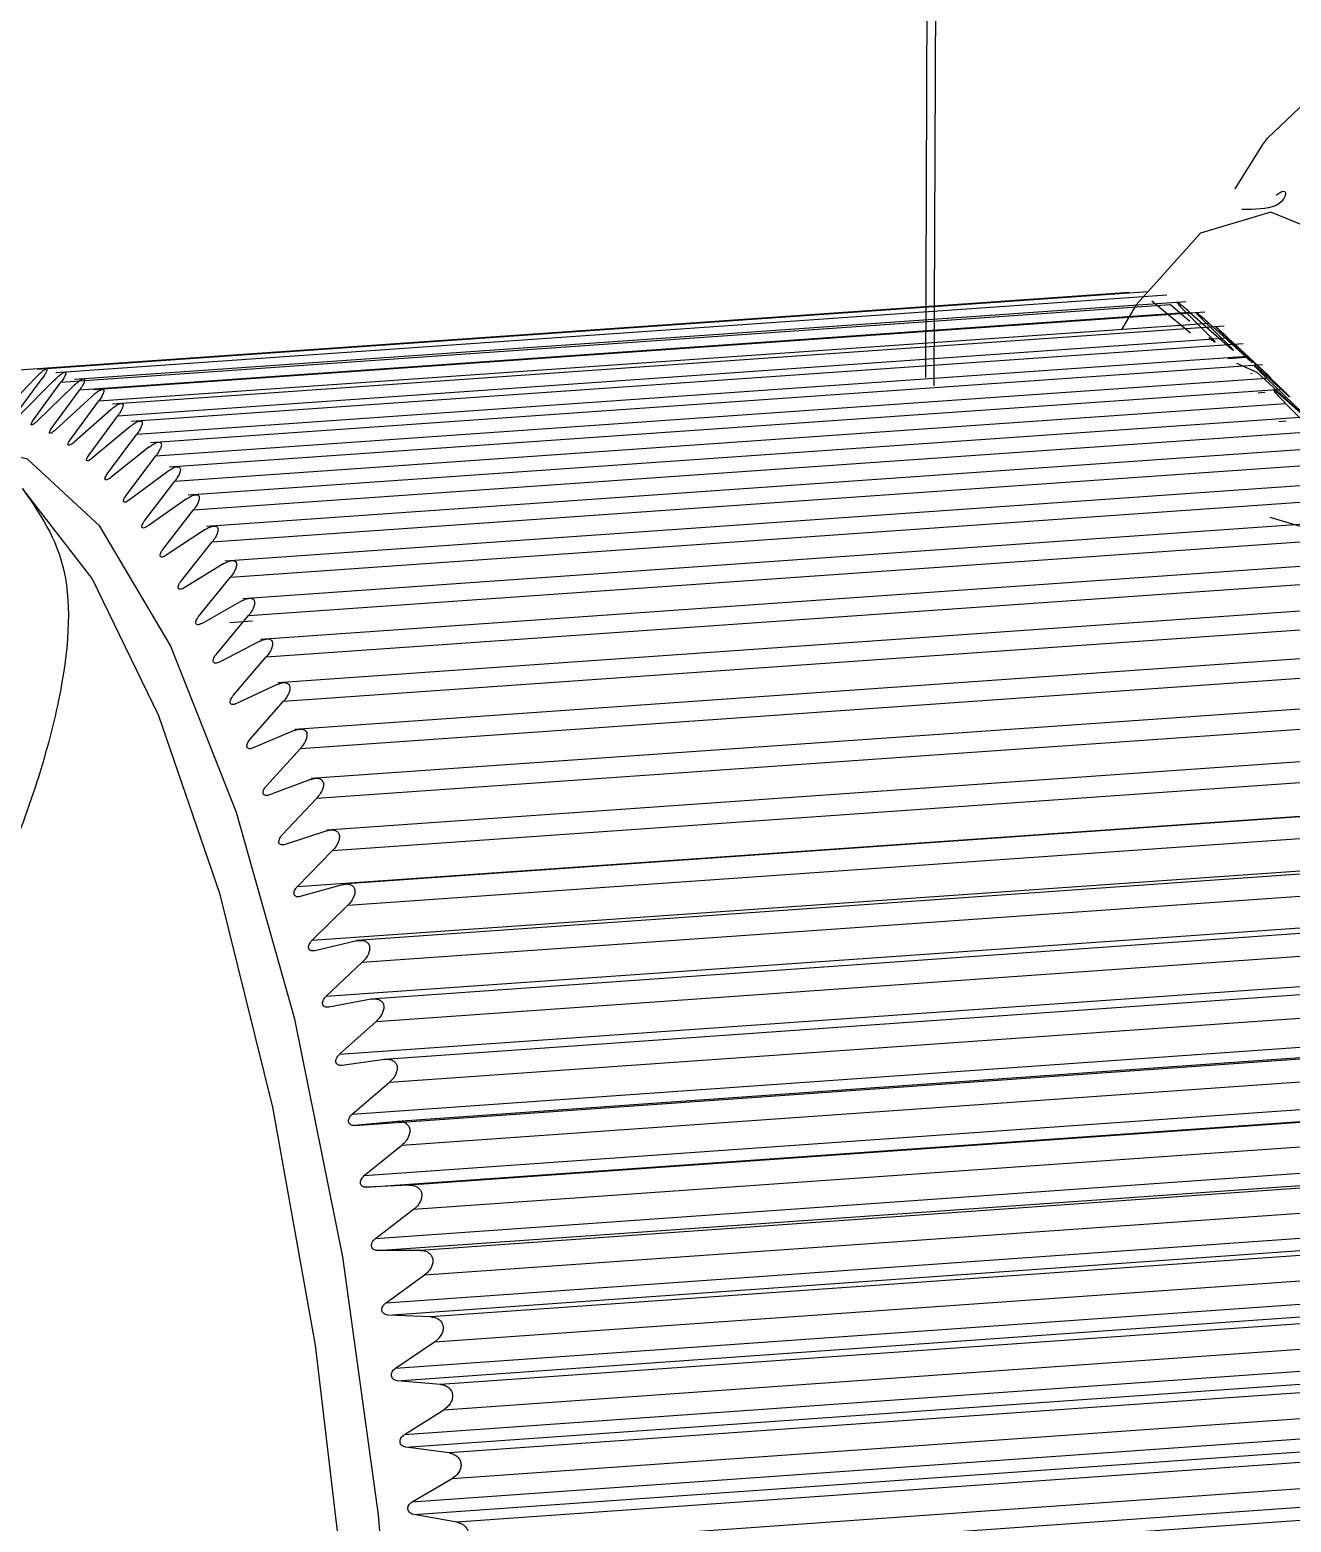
# Model space of a CAD drawing. Header units: millimetres. Extents: x 0 to 279, y 0 to 216.
# Drawn here: x 95.765 to 97.67, y 153.242 to 155.496 of the extents above; entities that cross this region are included whole.
import ezdxf

# ---------------------------------------------------------------- set-up
doc = ezdxf.new("R2010")
doc.units = ezdxf.units.MM

msp = doc.modelspace()

# ---------------------------------------------------------------- linework, layer by layer
at = {"color": 7, "linetype": 'Continuous', "lineweight": 25}
for p, q in [((97.1267, 157.1234), (97.1178, 154.9711)), ((97.4263, 155.0994), (95.7488, 154.982)), ((97.4543, 155.1002), (95.7765, 154.9828)), ((97.4826, 155.0954), (95.8046, 154.978)), ((95.8123, 154.9637), (97.4882, 155.081)), ((97.5113, 155.0852), (95.8329, 154.9677)), ((95.8408, 154.9524), (97.517, 155.0697)), ((97.5401, 155.0695), (95.8615, 154.952)), ((97.4597, 155.0868), (97.5183, 155.0381)), ((97.4882, 155.081), (97.5175, 155.0558)), ((97.5514, 155.0293), (97.5062, 155.0745)), ((97.517, 155.0697), (97.5742, 155.019)), ((95.8694, 154.9355), (97.5459, 155.0529)), ((97.569, 155.0483), (95.8901, 154.9308)), ((97.5796, 155.0161), (97.5351, 155.0598)), ((97.5459, 155.0529), (97.6025, 155.0015)), ((95.8982, 154.9132), (97.5749, 155.0306)), ((97.6078, 154.9976), (97.5641, 155.0395)), ((97.5749, 155.0306), (97.6308, 154.9786)), ((97.5979, 155.0218), (95.9188, 154.9042)), ((95.927, 154.8855), (97.604, 155.003)), ((97.6361, 154.9737), (97.5932, 155.0139)), ((97.604, 155.003), (97.6591, 154.9505)), ((97.6268, 154.99), (95.9474, 154.8724)), ((97.5885, 154.9918), (97.5879, 154.9923)), ((97.6644, 154.9446), (97.6222, 154.9829)), ((95.7736, 154.9703), (95.7212, 154.9154)), ((95.7433, 154.9138), (95.784, 154.9695)), ((95.8017, 154.9665), (95.7485, 154.9129)), ((95.7709, 154.9069), (95.8123, 154.9637)), ((95.8301, 154.9572), (95.7761, 154.905)), ((95.9557, 154.8525), (97.633, 154.97)), ((97.633, 154.97), (97.6873, 154.9173)), ((95.7987, 154.8947), (95.8408, 154.9524)), ((95.8588, 154.9424), (95.804, 154.8918)), ((95.8267, 154.8771), (95.8694, 154.9355)), ((97.6555, 154.9529), (95.9759, 154.8352)), ((97.6926, 154.9104), (97.6511, 154.9466)), ((95.8875, 154.9222), (95.832, 154.8732)), ((95.8547, 154.8542), (95.8982, 154.9132)), ((95.9843, 154.8143), (97.6618, 154.9318)), ((97.6618, 154.9318), (97.7154, 154.8789)), ((95.9163, 154.8965), (95.86, 154.8493)), ((97.684, 154.9107), (96.0042, 154.793)), ((97.6518, 154.9046), (97.6629, 154.9054)), ((95.8828, 154.8261), (95.927, 154.8855)), ((96.0127, 154.7709), (97.6904, 154.8885)), ((95.945, 154.8654), (95.8881, 154.8202)), ((95.9107, 154.7928), (95.9557, 154.8525)), ((97.7123, 154.8635), (96.0322, 154.7458)), ((95.9737, 154.8291), (95.916, 154.7859)), ((96.0407, 154.7226), (97.7187, 154.8402)), ((95.9385, 154.7544), (95.9843, 154.8143)), ((97.7402, 154.8114), (96.0598, 154.6936)), ((96.0021, 154.7877), (95.9438, 154.7466)), ((96.0684, 154.6693), (97.7466, 154.787)), ((95.9661, 154.7111), (96.0127, 154.7709)), ((97.7676, 154.7546), (96.087, 154.6367)), ((97.7116, 154.7379), (97.6385, 154.7596)), ((96.0303, 154.7411), (95.9713, 154.7023)), ((95.9934, 154.6629), (96.0407, 154.7226)), ((96.0956, 154.6113), (97.7741, 154.729)), ((96.0582, 154.6897), (95.9985, 154.6532)), ((97.7945, 154.6932), (96.1137, 154.5753)), ((96.0202, 154.6099), (96.0684, 154.6693)), ((96.1223, 154.5487), (97.801, 154.6665)), ((96.0856, 154.6334), (96.0253, 154.5994)), ((97.8208, 154.6274), (96.1398, 154.5094)), ((96.0467, 154.5524), (96.0956, 154.6113)), ((96.0672, 154.6008), (96.1017, 154.6032)), ((96.1484, 154.4817), (97.8273, 154.5996)), ((96.1125, 154.5725), (96.0516, 154.541)), ((97.8464, 154.5573), (96.1653, 154.4392)), ((96.0726, 154.4905), (96.1223, 154.5487)), ((96.1739, 154.4105), (97.8529, 154.5285)), ((96.1388, 154.5072), (96.0774, 154.4783)), ((97.8713, 154.4832), (96.19, 154.365)), ((96.0978, 154.4243), (96.1484, 154.4817)), ((96.1985, 154.3353), (97.8778, 154.4533)), ((96.1645, 154.4375), (96.1025, 154.4113)), ((96.1225, 154.354), (96.1739, 154.4105)), ((97.8954, 154.4052), (96.2139, 154.287)), ((96.2224, 154.2562), (97.9018, 154.3743)), ((96.1894, 154.3638), (96.127, 154.3403)), ((96.1463, 154.2798), (96.1985, 154.3353)), ((97.9187, 154.3236), (96.2369, 154.2053)), ((96.2136, 154.2861), (96.1507, 154.2654)), ((96.2454, 154.1736), (97.925, 154.2917)), ((96.1694, 154.202), (96.2224, 154.2562)), ((97.9409, 154.2386), (96.2591, 154.1203)), ((96.2369, 154.2047), (96.1736, 154.1869)), ((96.2674, 154.0875), (97.9472, 154.2058)), ((96.1916, 154.1207), (96.2454, 154.1736)), ((97.9622, 154.1504), (96.2802, 154.032)), ((96.2593, 154.1199), (96.1957, 154.105)), ((96.2884, 153.9983), (97.9683, 154.1166)), ((96.2128, 154.0361), (96.2674, 154.0875)), ((96.2331, 153.9486), (98.0124, 154.0739)), ((97.9824, 154.0593), (96.3003, 153.9408)), ((96.2807, 154.0319), (96.2167, 154.0198)), ((96.3084, 153.9062), (97.9884, 154.0246)), ((96.2331, 153.9486), (96.2884, 153.9983)), ((96.2523, 153.8582), (98.0317, 153.9837)), ((96.2558, 153.8409), (98.0353, 153.9664)), ((98.0005, 153.9655), (96.3204, 153.847)), ((96.3011, 153.9408), (96.2368, 153.9317)), ((96.3273, 153.8115), (98.0074, 153.93)), ((96.2523, 153.8582), (96.3084, 153.9062)), ((96.2704, 153.7654), (98.05, 153.8909)), ((96.2737, 153.7476), (98.0533, 153.8731)), ((98.0187, 153.8693), (96.3385, 153.7508)), ((96.3204, 153.847), (96.2558, 153.8409)), ((96.3449, 153.7144), (98.0252, 153.8329)), ((96.2704, 153.7654), (96.3273, 153.8115)), ((96.2874, 153.6703), (98.067, 153.7959)), ((96.2905, 153.6521), (98.0701, 153.7777)), ((98.0357, 153.7709), (96.3554, 153.6523)), ((96.3385, 153.7508), (96.2737, 153.7476)), ((96.3614, 153.6152), (98.0417, 153.7338)), ((96.2874, 153.6703), (96.3449, 153.7144)), ((96.3032, 153.5732), (98.0829, 153.6989)), ((96.306, 153.5546), (98.0858, 153.6803)), ((96.3554, 153.6523), (96.2905, 153.6521)), ((98.0515, 153.6706), (96.3711, 153.5519)), ((96.3766, 153.5141), (98.057, 153.6328)), ((96.3032, 153.5732), (96.3614, 153.6152)), ((96.3177, 153.4743), (98.0975, 153.6001)), ((96.3203, 153.4555), (98.1001, 153.5813)), ((98.0659, 153.5686), (96.3855, 153.4498)), ((96.3711, 153.5519), (96.306, 153.5546)), ((96.3177, 153.4743), (96.3766, 153.5141)), ((96.3905, 153.4115), (98.0709, 153.5303)), ((96.3309, 153.374), (98.1108, 153.4999)), ((96.3333, 153.3549), (98.1132, 153.4808)), ((96.3855, 153.4498), (96.3203, 153.4555)), ((98.079, 153.4652), (96.3985, 153.3463)), ((96.403, 153.3076), (98.0835, 153.4264)), ((96.3309, 153.374), (96.3905, 153.4115)), ((96.3429, 153.2725), (98.1228, 153.3985)), ((96.345, 153.2533), (98.1249, 153.3792)), ((98.0907, 153.3607), (96.4102, 153.2418)), ((96.3985, 153.3463), (96.3333, 153.3549)), ((96.4142, 153.2027), (98.0947, 153.3216)), ((96.3429, 153.2725), (96.403, 153.3076)), ((96.3534, 153.1701), (98.1334, 153.2962)), ((96.3553, 153.1507), (98.1352, 153.2768)), ((96.4102, 153.2418), (96.345, 153.2533))]:
    msp.add_line(p, q, dxfattribs=at)
at = {"color": 8, "linetype": 'Continuous', "lineweight": 25}
for p, q in [((97.1395, 157.1073), (97.1306, 154.9584)), ((97.5752, 154.9996), (97.6025, 155.0015)), ((97.6094, 154.9771), (97.6116, 154.9773)), ((97.6207, 154.9478), (97.6308, 154.9485)), ((96.1694, 154.202), (97.906, 154.3241)), ((96.1916, 154.1207), (97.926, 154.2427)), ((96.2128, 154.0361), (97.9488, 154.1584))]:
    msp.add_line(p, q, dxfattribs=at)
at = {"color": 8, "linetype": 'Continuous', "lineweight": 25, "flags": 128}
msp.add_lwpolyline([(97.6352, 155.3331), (97.7305, 155.4228), (97.8413, 155.4482), (97.9566, 155.398), (98.0727, 155.2736), (98.1286, 155.1868)], dxfattribs=at)
at = {"color": 7, "linetype": 'Continuous', "lineweight": 25, "flags": 128}
for points in [[(97.5858, 155.2559), (97.6277, 155.3228), (97.6352, 155.3331)], [(97.7178, 151.0622), (97.7321, 151.0458), (97.8437, 150.9597), (97.9528, 150.9502), (98.0555, 151.0178), (98.1479, 151.1603), (98.2266, 151.3725), (98.2889, 151.647), (98.3325, 151.9737), (98.3556, 152.3409), (98.3574, 152.7352), (98.338, 153.1422), (98.2979, 153.547), (98.2386, 153.9349), (98.1624, 154.2917), (98.072, 154.6044), (97.9707, 154.8617), (97.8622, 155.0543), (97.7505, 155.1754), (97.6396, 155.2207), (97.5335, 155.1887), (97.4361, 155.0807), (97.4142, 155.0434)], [(98.1967, 152.5831), (98.1868, 152.9819), (98.1542, 153.3849), (98.1001, 153.7742), (98.0271, 154.1327), (97.9383, 154.4446), (97.8377, 154.6963), (97.7297, 154.8768), (97.619, 154.9783), (97.5885, 154.9918)], [(96.3346, 152.4507), (96.3246, 152.8498), (96.2919, 153.2531), (96.2382, 153.6428), (96.1656, 154.0016), (96.0776, 154.3138), (95.9778, 154.5658), (95.8708, 154.7465), (95.7613, 154.8482), (95.654, 154.8665), (95.6088, 154.8479)], [(95.9002, 151.0156), (95.9959, 151.0712), (96.0839, 151.2038), (96.1581, 151.4078), (96.2156, 151.6749), (96.2539, 151.9941), (96.2714, 152.3523), (96.2675, 152.7348), (96.2421, 153.1258), (96.1965, 153.509), (96.1324, 153.8687), (96.0526, 154.1901), (95.9603, 154.4599), (95.8594, 154.6671), (95.7541, 154.8033)]]:
    msp.add_lwpolyline(points, dxfattribs=at)
at = {"color": 7, "linetype": 'Continuous', "lineweight": 25}
for points, knots in [([(97.6476, 155.2465), (97.6518, 155.2493), (97.6669, 155.2588), (97.6587, 155.2251), (97.6151, 155.2248), (97.5959, 155.2246)], [0, 0, 0, 0, 0.180667, 0.6377207, 1, 1, 1, 1]), ([(97.4987, 155.0841), (97.4984, 155.0842), (97.4977, 155.0844), (97.4988, 155.0827), (97.5015, 155.0794), (97.5046, 155.0762), (97.5062, 155.0745)], [0, 0, 0, 0, 0.198791, 0.425735, 0.690719, 1, 1, 1, 1]), ([(97.517, 155.0697), (97.5147, 155.0716), (97.5106, 155.0753), (97.5051, 155.0798), (97.5009, 155.0829), (97.4994, 155.0837), (97.4987, 155.0841)], [0, 0, 0, 0, 0.309281, 0.574265, 0.801209, 1, 1, 1, 1]), ([(97.5279, 155.0682), (97.5275, 155.0684), (97.5268, 155.0688), (97.5279, 155.0674), (97.5305, 155.0644), (97.5335, 155.0614), (97.5351, 155.0598)], [0, 0, 0, 0, 0.198791, 0.425735, 0.690719, 1, 1, 1, 1]), ([(97.5459, 155.0529), (97.5437, 155.0549), (97.5396, 155.0586), (97.5342, 155.0634), (97.53, 155.0668), (97.5285, 155.0678), (97.5279, 155.0682)], [0, 0, 0, 0, 0.309281, 0.574265, 0.801209, 1, 1, 1, 1]), ([(97.5571, 155.0469), (97.5567, 155.0472), (97.556, 155.0478), (97.557, 155.0467), (97.5596, 155.044), (97.5625, 155.0411), (97.5641, 155.0395)], [0, 0, 0, 0, 0.198791, 0.425735, 0.690719, 1, 1, 1, 1]), ([(97.5749, 155.0306), (97.5728, 155.0327), (97.5687, 155.0364), (97.5634, 155.0414), (97.5592, 155.0451), (97.5578, 155.0463), (97.5571, 155.0469)], [0, 0, 0, 0, 0.309281, 0.574265, 0.801209, 1, 1, 1, 1]), ([(97.5461, 155.0312), (97.5472, 155.0303), (97.5492, 155.0286), (97.5518, 155.0266), (97.5538, 155.0251), (97.5551, 155.0244), (97.5556, 155.0244), (97.5551, 155.0253), (97.5537, 155.027), (97.5522, 155.0285), (97.5514, 155.0293)], [0, 0, 0, 0, 0.146419, 0.280942, 0.389659, 0.489077, 0.595079, 0.70943, 0.848378, 1, 1, 1, 1]), ([(97.5742, 155.019), (97.5753, 155.0181), (97.5773, 155.0164), (97.5799, 155.0142), (97.5819, 155.0126), (97.5832, 155.0117), (97.5836, 155.0116), (97.5831, 155.0124), (97.5818, 155.0138), (97.5803, 155.0153), (97.5796, 155.0161)], [0, 0, 0, 0, 0.147467, 0.282898, 0.392295, 0.492319, 0.597014, 0.710327, 0.848872, 1, 1, 1, 1]), ([(97.5863, 155.02), (97.5859, 155.0204), (97.5852, 155.0213), (97.5862, 155.0205), (97.5887, 155.0181), (97.5916, 155.0154), (97.5932, 155.0139)], [0, 0, 0, 0, 0.198791, 0.425735, 0.690719, 1, 1, 1, 1]), ([(97.604, 155.003), (97.6018, 155.005), (97.5979, 155.0089), (97.5926, 155.0141), (97.5885, 155.018), (97.587, 155.0194), (97.5863, 155.02)], [0, 0, 0, 0, 0.3092814, 0.5742652, 0.8012087, 1, 1, 1, 1]), ([(97.6025, 155.0015), (97.6035, 155.0005), (97.6055, 154.9987), (97.6081, 154.9964), (97.6101, 154.9947), (97.6114, 154.9937), (97.6118, 154.9935), (97.6113, 154.9941), (97.61, 154.9954), (97.6086, 154.9968), (97.6078, 154.9976)], [0, 0, 0, 0, 0.148502, 0.284813, 0.395029, 0.495962, 0.599325, 0.711549, 0.849541, 1, 1, 1, 1]), ([(95.7736, 154.9703), (95.7756, 154.9724), (95.7794, 154.9762), (95.7844, 154.9807), (95.7883, 154.9833), (95.7907, 154.984), (95.7914, 154.983), (95.7906, 154.9802), (95.7882, 154.9756), (95.7855, 154.9716), (95.784, 154.9695)], [0, 0, 0, 0, 0.154627, 0.287114, 0.40059, 0.499997, 0.599382, 0.712849, 0.845346, 1, 1, 1, 1]), ([(95.8017, 154.9665), (95.8038, 154.9685), (95.8076, 154.9723), (95.8128, 154.9765), (95.8166, 154.9788), (95.8191, 154.9792), (95.8198, 154.9779), (95.819, 154.9748), (95.8165, 154.9699), (95.8138, 154.9659), (95.8123, 154.9637)], [0, 0, 0, 0, 0.154627, 0.287114, 0.40059, 0.499997, 0.599382, 0.712849, 0.845346, 1, 1, 1, 1]), ([(97.6155, 154.9879), (97.6151, 154.9884), (97.6144, 154.9894), (97.6154, 154.989), (97.6178, 154.9869), (97.6207, 154.9843), (97.6222, 154.9829)], [0, 0, 0, 0, 0.198791, 0.425735, 0.690719, 1, 1, 1, 1]), ([(97.633, 154.97), (97.6309, 154.9721), (97.6269, 154.976), (97.6217, 154.9813), (97.6176, 154.9855), (97.6162, 154.9871), (97.6155, 154.9879)], [0, 0, 0, 0, 0.309281, 0.574265, 0.801209, 1, 1, 1, 1]), ([(95.8301, 154.9572), (95.8322, 154.9592), (95.8361, 154.9628), (95.8413, 154.9667), (95.8453, 154.9687), (95.8478, 154.9688), (95.8485, 154.9672), (95.8476, 154.9638), (95.8451, 154.9587), (95.8423, 154.9546), (95.8408, 154.9524)], [0, 0, 0, 0, 0.154627, 0.287114, 0.40059, 0.499997, 0.599382, 0.712849, 0.845346, 1, 1, 1, 1]), ([(97.6308, 154.9786), (97.6318, 154.9777), (97.6338, 154.9758), (97.6364, 154.9734), (97.6384, 154.9715), (97.6396, 154.9704), (97.64, 154.97), (97.6396, 154.9705), (97.6383, 154.9717), (97.6369, 154.973), (97.6361, 154.9737)], [0, 0, 0, 0, 0.149565, 0.286761, 0.397943, 0.500001, 0.602103, 0.713242, 0.850467, 1, 1, 1, 1]), ([(95.8588, 154.9424), (95.8609, 154.9443), (95.8648, 154.9478), (95.8701, 154.9514), (95.8741, 154.9531), (95.8766, 154.9529), (95.8773, 154.951), (95.8764, 154.9474), (95.8739, 154.942), (95.871, 154.9378), (95.8694, 154.9355)], [0, 0, 0, 0, 0.154627, 0.287114, 0.40059, 0.499997, 0.599382, 0.712849, 0.845346, 1, 1, 1, 1]), ([(97.6445, 154.9504), (97.6442, 154.951), (97.6434, 154.9522), (97.6444, 154.9521), (97.6468, 154.9504), (97.6496, 154.948), (97.6511, 154.9466)], [0, 0, 0, 0, 0.198791, 0.425735, 0.690719, 1, 1, 1, 1]), ([(97.6618, 154.9318), (97.6597, 154.9339), (97.6558, 154.9378), (97.6507, 154.9434), (97.6467, 154.9477), (97.6452, 154.9496), (97.6445, 154.9504)], [0, 0, 0, 0, 0.309281, 0.574265, 0.801209, 1, 1, 1, 1]), ([(97.6591, 154.9505), (97.6601, 154.9495), (97.6621, 154.9477), (97.6646, 154.9452), (97.6666, 154.9432), (97.6678, 154.9419), (97.6682, 154.9414), (97.6678, 154.9417), (97.6666, 154.9427), (97.6652, 154.944), (97.6644, 154.9446)], [0, 0, 0, 0, 0.149543, 0.28672, 0.397902, 0.499961, 0.603087, 0.715123, 0.851494, 1, 1, 1, 1]), ([(95.8875, 154.9222), (95.8897, 154.924), (95.8937, 154.9274), (95.899, 154.9306), (95.903, 154.932), (95.9056, 154.9315), (95.9063, 154.9293), (95.9053, 154.9254), (95.9027, 154.9198), (95.8998, 154.9155), (95.8982, 154.9132)], [0, 0, 0, 0, 0.154627, 0.287114, 0.40059, 0.499997, 0.599382, 0.712849, 0.845346, 1, 1, 1, 1]), ([(95.7761, 154.905), (95.7752, 154.9041), (95.7732, 154.9023), (95.7707, 154.9004), (95.7688, 154.8994), (95.7676, 154.8992), (95.7672, 154.9), (95.7676, 154.9016), (95.7689, 154.904), (95.7702, 154.9059), (95.7709, 154.9069)], [0, 0, 0, 0, 0.149508, 0.286653, 0.397809, 0.499844, 0.605364, 0.719276, 0.853724, 1, 1, 1, 1]), ([(95.804, 154.8918), (95.803, 154.8909), (95.8011, 154.8892), (95.7985, 154.8874), (95.7965, 154.8865), (95.7953, 154.8865), (95.7949, 154.8874), (95.7954, 154.8892), (95.7966, 154.8917), (95.798, 154.8937), (95.7987, 154.8947)], [0, 0, 0, 0, 0.149527, 0.2866901, 0.3978606, 0.4999085, 0.6041645, 0.7171007, 0.8525623, 1, 1, 1, 1]), ([(95.9163, 154.8965), (95.9185, 154.8982), (95.9225, 154.9014), (95.9279, 154.9044), (95.932, 154.9054), (95.9345, 154.9046), (95.9352, 154.9021), (95.9343, 154.898), (95.9316, 154.8922), (95.9286, 154.8879), (95.927, 154.8855)], [0, 0, 0, 0, 0.154627, 0.287114, 0.40059, 0.499997, 0.599382, 0.712849, 0.845346, 1, 1, 1, 1]), ([(95.832, 154.8732), (95.831, 154.8723), (95.829, 154.8707), (95.8264, 154.8691), (95.8244, 154.8683), (95.8232, 154.8685), (95.8228, 154.8695), (95.8233, 154.8714), (95.8245, 154.874), (95.826, 154.876), (95.8267, 154.8771)], [0, 0, 0, 0, 0.149543, 0.28672, 0.397902, 0.499961, 0.603087, 0.715123, 0.851494, 1, 1, 1, 1]), ([(95.945, 154.8654), (95.9473, 154.8671), (95.9514, 154.8702), (95.9568, 154.8728), (95.9609, 154.8735), (95.9635, 154.8724), (95.9642, 154.8696), (95.9631, 154.8652), (95.9604, 154.8592), (95.9574, 154.8549), (95.9557, 154.8525)], [0, 0, 0, 0, 0.154627, 0.287114, 0.40059, 0.499997, 0.599382, 0.712849, 0.845346, 1, 1, 1, 1]), ([(95.86, 154.8493), (95.859, 154.8485), (95.857, 154.8469), (95.8544, 154.8455), (95.8524, 154.8448), (95.8512, 154.8452), (95.8508, 154.8463), (95.8513, 154.8484), (95.8525, 154.8511), (95.854, 154.8531), (95.8547, 154.8542)], [0, 0, 0, 0, 0.149565, 0.286761, 0.397931, 0.5, 0.602091, 0.713242, 0.850467, 1, 1, 1, 1]), ([(95.8881, 154.8202), (95.887, 154.8194), (95.885, 154.8179), (95.8824, 154.8166), (95.8804, 154.8162), (95.8791, 154.8166), (95.8787, 154.8179), (95.8792, 154.82), (95.8805, 154.8229), (95.882, 154.825), (95.8828, 154.8261)], [0, 0, 0, 0, 0.148502, 0.284813, 0.395029, 0.495962, 0.599325, 0.711549, 0.849541, 1, 1, 1, 1]), ([(95.9737, 154.8291), (95.9759, 154.8307), (95.9801, 154.8336), (95.9856, 154.836), (95.9897, 154.8363), (95.9923, 154.8349), (95.9929, 154.8318), (95.9919, 154.8272), (95.9891, 154.8211), (95.986, 154.8167), (95.9843, 154.8143)], [0, 0, 0, 0, 0.154627, 0.287114, 0.40059, 0.499997, 0.599382, 0.712849, 0.845346, 1, 1, 1, 1]), ([(95.7541, 154.8033), (95.78, 154.7657), (95.8333, 154.6887), (95.8182, 154.4804), (95.7273, 154.2055), (95.5737, 153.9076), (95.3937, 153.6193), (95.2079, 153.3542), (95.0021, 153.0867), (94.7856, 152.8271), (94.5554, 152.5675), (94.3917, 152.3977), (94.3035, 152.3062)], [0, 0, 0, 0, 0.096833, 0.198472, 0.313982, 0.441448, 0.530648, 0.623401, 0.721224, 0.812009, 0.89872, 1, 1, 1, 1]), ([(95.916, 154.7859), (95.9149, 154.7852), (95.9129, 154.7838), (95.9103, 154.7826), (95.9083, 154.7823), (95.907, 154.7829), (95.9066, 154.7843), (95.9071, 154.7866), (95.9084, 154.7895), (95.9099, 154.7917), (95.9107, 154.7928)], [0, 0, 0, 0, 0.147467, 0.282898, 0.392295, 0.492319, 0.597014, 0.710327, 0.848872, 1, 1, 1, 1]), ([(96.0021, 154.7877), (96.0044, 154.7891), (96.0086, 154.7919), (96.0142, 154.7939), (96.0183, 154.7939), (96.0209, 154.7922), (96.0215, 154.7889), (96.0204, 154.784), (96.0175, 154.7777), (96.0144, 154.7733), (96.0127, 154.7709)], [0, 0, 0, 0, 0.154627, 0.287114, 0.40059, 0.499997, 0.599382, 0.712849, 0.845346, 1, 1, 1, 1]), ([(95.9438, 154.7466), (95.9427, 154.7459), (95.9407, 154.7446), (95.938, 154.7436), (95.936, 154.7434), (95.9348, 154.7441), (95.9343, 154.7457), (95.9348, 154.7481), (95.9362, 154.7511), (95.9377, 154.7533), (95.9385, 154.7544)], [0, 0, 0, 0, 0.146419, 0.280942, 0.389659, 0.489077, 0.595079, 0.70943, 0.848378, 1, 1, 1, 1]), ([(96.0303, 154.7411), (96.0326, 154.7425), (96.0369, 154.7451), (96.0425, 154.7467), (96.0466, 154.7465), (96.0492, 154.7445), (96.0498, 154.7408), (96.0486, 154.7358), (96.0457, 154.7293), (96.0425, 154.7249), (96.0407, 154.7226)], [0, 0, 0, 0, 0.154627, 0.287114, 0.40059, 0.499997, 0.599382, 0.712849, 0.845346, 1, 1, 1, 1]), ([(95.9713, 154.7023), (95.9702, 154.7017), (95.9682, 154.7005), (95.9655, 154.6996), (95.9635, 154.6996), (95.9622, 154.7004), (95.9618, 154.7021), (95.9623, 154.7046), (95.9637, 154.7077), (95.9653, 154.7099), (95.9661, 154.7111)], [0, 0, 0, 0, 0.145281, 0.278799, 0.387026, 0.486196, 0.593431, 0.708745, 0.847995, 1, 1, 1, 1]), ([(96.0582, 154.6897), (96.0605, 154.691), (96.0648, 154.6933), (96.0704, 154.6947), (96.0746, 154.6941), (96.0771, 154.6918), (96.0777, 154.6879), (96.0765, 154.6826), (96.0735, 154.6761), (96.0702, 154.6717), (96.0684, 154.6693)], [0, 0, 0, 0, 0.154627, 0.287114, 0.40059, 0.499997, 0.599382, 0.712849, 0.845346, 1, 1, 1, 1]), ([(95.9985, 154.6532), (95.9974, 154.6526), (95.9954, 154.6515), (95.9927, 154.6508), (95.9907, 154.6509), (95.9894, 154.6519), (95.9889, 154.6537), (95.9895, 154.6563), (95.9909, 154.6595), (95.9925, 154.6617), (95.9934, 154.6629)], [0, 0, 0, 0, 0.144026, 0.276396, 0.38437, 0.483625, 0.591993, 0.708185, 0.847677, 1, 1, 1, 1]), ([(96.0856, 154.6334), (96.0879, 154.6346), (96.0922, 154.6368), (96.0979, 154.6378), (96.1021, 154.6369), (96.1046, 154.6343), (96.1052, 154.6301), (96.1039, 154.6247), (96.1008, 154.6181), (96.0974, 154.6137), (96.0956, 154.6113)], [0, 0, 0, 0, 0.154627, 0.287114, 0.40059, 0.499997, 0.599382, 0.712849, 0.845346, 1, 1, 1, 1]), ([(96.0253, 154.5994), (96.0242, 154.5989), (96.0222, 154.5978), (96.0195, 154.5973), (96.0175, 154.5975), (96.0162, 154.5986), (96.0157, 154.6006), (96.0163, 154.6033), (96.0177, 154.6066), (96.0194, 154.6088), (96.0202, 154.6099)], [0, 0, 0, 0, 0.142533, 0.273575, 0.381599, 0.481295, 0.590693, 0.70768, 0.847387, 1, 1, 1, 1]), ([(96.1125, 154.5725), (96.1148, 154.5736), (96.1192, 154.5756), (96.1249, 154.5762), (96.1291, 154.575), (96.1316, 154.5721), (96.1321, 154.5678), (96.1307, 154.5622), (96.1276, 154.5554), (96.1242, 154.5511), (96.1223, 154.5487)], [0, 0, 0, 0, 0.154627, 0.287114, 0.40059, 0.499997, 0.599382, 0.712849, 0.845346, 1, 1, 1, 1]), ([(96.0516, 154.541), (96.0505, 154.5405), (96.0486, 154.5396), (96.0459, 154.539), (96.0438, 154.5394), (96.0425, 154.5408), (96.042, 154.5429), (96.0426, 154.5458), (96.0441, 154.5491), (96.0458, 154.5513), (96.0467, 154.5524)], [0, 0, 0, 0, 0.143746, 0.264579, 0.372564, 0.481411, 0.591219, 0.708394, 0.847735, 1, 1, 1, 1]), ([(96.1388, 154.5072), (96.1412, 154.5081), (96.1456, 154.5099), (96.1513, 154.5102), (96.1555, 154.5087), (96.158, 154.5055), (96.1584, 154.501), (96.157, 154.4952), (96.1538, 154.4884), (96.1503, 154.4841), (96.1484, 154.4817)], [0, 0, 0, 0, 0.154627, 0.287114, 0.40059, 0.499997, 0.599382, 0.712849, 0.845346, 1, 1, 1, 1]), ([(96.0774, 154.4783), (96.0763, 154.4779), (96.0743, 154.477), (96.0716, 154.4767), (96.0697, 154.4772), (96.0687, 154.4781), (96.068, 154.4793), (96.0678, 154.4812), (96.0685, 154.4841), (96.0701, 154.4873), (96.0717, 154.4894), (96.0726, 154.4905)], [0, 0, 0, 0, 0.138255, 0.265588, 0.387359, 0.444176, 0.501193, 0.605958, 0.719075, 0.853612, 1, 1, 1, 1]), ([(96.1645, 154.4375), (96.1669, 154.4384), (96.1713, 154.44), (96.1771, 154.4399), (96.1813, 154.438), (96.1837, 154.4346), (96.1841, 154.4298), (96.1826, 154.424), (96.1793, 154.4171), (96.1757, 154.4128), (96.1739, 154.4105)], [0, 0, 0, 0, 0.154627, 0.287114, 0.40059, 0.499997, 0.599382, 0.712849, 0.845346, 1, 1, 1, 1]), ([(96.1025, 154.4113), (96.1015, 154.4109), (96.0995, 154.4102), (96.0968, 154.41), (96.0949, 154.4106), (96.0938, 154.4117), (96.0931, 154.413), (96.0929, 154.4151), (96.0938, 154.4181), (96.0954, 154.4213), (96.097, 154.4232), (96.0978, 154.4243)], [0, 0, 0, 0, 0.136243, 0.261805, 0.385346, 0.443053, 0.501082, 0.613023, 0.732911, 0.86099, 1, 1, 1, 1]), ([(96.127, 154.3403), (96.126, 154.3399), (96.124, 154.3393), (96.1213, 154.3393), (96.1193, 154.34), (96.1183, 154.3412), (96.1176, 154.3426), (96.1174, 154.3448), (96.1183, 154.3478), (96.12, 154.351), (96.1216, 154.353), (96.1225, 154.354)], [0, 0, 0, 0, 0.134139, 0.257765, 0.383882, 0.44276, 0.502045, 0.612622, 0.730976, 0.859945, 1, 1, 1, 1]), ([(96.1894, 154.3638), (96.1919, 154.3645), (96.1963, 154.3659), (96.2021, 154.3655), (96.2063, 154.3633), (96.2087, 154.3596), (96.209, 154.3547), (96.2075, 154.3487), (96.204, 154.3418), (96.2005, 154.3376), (96.1985, 154.3353)], [0, 0, 0, 0, 0.154627, 0.287114, 0.40059, 0.499997, 0.599382, 0.712849, 0.845346, 1, 1, 1, 1]), ([(96.2136, 154.2861), (96.216, 154.2867), (96.2205, 154.2879), (96.2263, 154.2871), (96.2305, 154.2847), (96.2329, 154.2807), (96.2332, 154.2756), (96.2315, 154.2695), (96.228, 154.2626), (96.2244, 154.2585), (96.2224, 154.2562)], [0, 0, 0, 0, 0.154627, 0.287114, 0.40059, 0.499997, 0.599382, 0.712849, 0.845346, 1, 1, 1, 1]), ([(96.1507, 154.2654), (96.1497, 154.2651), (96.1478, 154.2646), (96.145, 154.2647), (96.1431, 154.2656), (96.142, 154.2668), (96.1413, 154.2683), (96.1412, 154.2706), (96.1421, 154.2737), (96.1438, 154.2769), (96.1455, 154.2788), (96.1463, 154.2798)], [0, 0, 0, 0, 0.132144, 0.253891, 0.382673, 0.442718, 0.503232, 0.612306, 0.729053, 0.858912, 1, 1, 1, 1]), ([(96.1736, 154.1869), (96.1726, 154.1867), (96.1707, 154.1862), (96.1679, 154.1865), (96.166, 154.1875), (96.1649, 154.1889), (96.1643, 154.1904), (96.1641, 154.1928), (96.165, 154.1959), (96.1668, 154.1991), (96.1685, 154.201), (96.1694, 154.202)], [0, 0, 0, 0, 0.130679, 0.2509, 0.381947, 0.442941, 0.504428, 0.611992, 0.727237, 0.857945, 1, 1, 1, 1]), ([(96.2369, 154.2047), (96.2394, 154.2053), (96.2439, 154.2062), (96.2497, 154.2051), (96.2538, 154.2024), (96.2562, 154.1982), (96.2564, 154.1929), (96.2547, 154.1867), (96.2511, 154.1798), (96.2474, 154.1757), (96.2454, 154.1736)], [0, 0, 0, 0, 0.154627, 0.287114, 0.40059, 0.499997, 0.599382, 0.712849, 0.845346, 1, 1, 1, 1]), ([(96.1957, 154.105), (96.1946, 154.1048), (96.1927, 154.1044), (96.1899, 154.1049), (96.1879, 154.106), (96.1869, 154.1075), (96.1863, 154.1091), (96.1862, 154.1115), (96.1871, 154.1146), (96.1889, 154.1178), (96.1907, 154.1197), (96.1916, 154.1207)], [0, 0, 0, 0, 0.132695, 0.254232, 0.384112, 0.444585, 0.505498, 0.611618, 0.725523, 0.857038, 1, 1, 1, 1]), ([(96.2593, 154.1199), (96.2618, 154.1203), (96.2663, 154.1211), (96.2721, 154.1196), (96.2762, 154.1166), (96.2785, 154.1122), (96.2787, 154.1067), (96.2769, 154.1005), (96.2732, 154.0936), (96.2694, 154.0896), (96.2674, 154.0875)], [0, 0, 0, 0, 0.154627, 0.287114, 0.40059, 0.499997, 0.599382, 0.712849, 0.845346, 1, 1, 1, 1]), ([(96.2167, 154.0198), (96.2157, 154.0197), (96.2137, 154.0194), (96.2109, 154.0201), (96.209, 154.0213), (96.208, 154.0229), (96.2074, 154.0246), (96.2073, 154.027), (96.2083, 154.0301), (96.2101, 154.0333), (96.2119, 154.0352), (96.2128, 154.0361)], [0, 0, 0, 0, 0.135254, 0.258782, 0.386802, 0.44645, 0.506481, 0.611198, 0.723857, 0.856159, 1, 1, 1, 1]), ([(96.2807, 154.0319), (96.2832, 154.0321), (96.2878, 154.0327), (96.2936, 154.0309), (96.2977, 154.0276), (96.2999, 154.023), (96.3, 154.0174), (96.2981, 154.0111), (96.2943, 154.0043), (96.2905, 154.0004), (96.2884, 153.9983)], [0, 0, 0, 0, 0.154627, 0.287114, 0.40059, 0.499997, 0.599382, 0.712849, 0.845346, 1, 1, 1, 1]), ([(96.2368, 153.9317), (96.2357, 153.9316), (96.2337, 153.9315), (96.2309, 153.9323), (96.229, 153.9337), (96.228, 153.9353), (96.2275, 153.9371), (96.2275, 153.9395), (96.2285, 153.9426), (96.2303, 153.9458), (96.2322, 153.9476), (96.2331, 153.9486)], [0, 0, 0, 0, 0.137632, 0.26306, 0.389254, 0.448061, 0.507169, 0.610652, 0.722306, 0.855341, 1, 1, 1, 1]), ([(96.3011, 153.9408), (96.3036, 153.941), (96.3082, 153.9413), (96.314, 153.9392), (96.318, 153.9356), (96.3202, 153.9308), (96.3202, 153.9251), (96.3183, 153.9188), (96.3144, 153.912), (96.3105, 153.9082), (96.3084, 153.9062)], [0, 0, 0, 0, 0.154627, 0.2871144, 0.4005905, 0.4999974, 0.5993817, 0.7128492, 0.8453456, 1, 1, 1, 1]), ([(96.2558, 153.8409), (96.2547, 153.8409), (96.2526, 153.8408), (96.2498, 153.8418), (96.248, 153.8433), (96.2471, 153.845), (96.2466, 153.8468), (96.2466, 153.8493), (96.2476, 153.8524), (96.2495, 153.8556), (96.2514, 153.8573), (96.2523, 153.8582)], [0, 0, 0, 0, 0.139801, 0.267086, 0.391421, 0.449345, 0.507471, 0.609937, 0.720855, 0.854559, 1, 1, 1, 1]), ([(96.3204, 153.847), (96.3229, 153.8471), (96.3275, 153.8472), (96.3332, 153.8448), (96.3373, 153.8409), (96.3394, 153.836), (96.3393, 153.8301), (96.3373, 153.8238), (96.3333, 153.8171), (96.3294, 153.8134), (96.3273, 153.8115)], [0, 0, 0, 0, 0.154627, 0.287114, 0.40059, 0.499997, 0.599382, 0.712849, 0.845346, 1, 1, 1, 1]), ([(96.2737, 153.7476), (96.2726, 153.7476), (96.2705, 153.7477), (96.2677, 153.7488), (96.2659, 153.7505), (96.265, 153.7522), (96.2645, 153.754), (96.2645, 153.7565), (96.2656, 153.7596), (96.2676, 153.7628), (96.2695, 153.7645), (96.2704, 153.7654)], [0, 0, 0, 0, 0.141955, 0.271196, 0.393433, 0.450354, 0.507368, 0.609069, 0.719466, 0.853822, 1, 1, 1, 1]), ([(96.3385, 153.7508), (96.341, 153.7507), (96.3456, 153.7506), (96.3514, 153.7478), (96.3553, 153.7438), (96.3574, 153.7386), (96.3573, 153.7327), (96.3552, 153.7263), (96.3511, 153.7197), (96.3471, 153.7163), (96.3449, 153.7144)], [0, 0, 0, 0, 0.154627, 0.287114, 0.40059, 0.499997, 0.599382, 0.712849, 0.845346, 1, 1, 1, 1]), ([(96.2905, 153.6521), (96.2893, 153.6522), (96.2872, 153.6523), (96.2844, 153.6537), (96.2823, 153.6558), (96.2813, 153.6585), (96.2814, 153.6615), (96.2825, 153.6646), (96.2845, 153.6678), (96.2864, 153.6694), (96.2874, 153.6703)], [0, 0, 0, 0, 0.143969, 0.275149, 0.395302, 0.506519, 0.607797, 0.717983, 0.853032, 1, 1, 1, 1]), ([(96.3554, 153.6523), (96.3579, 153.6521), (96.3625, 153.6518), (96.3683, 153.6487), (96.3722, 153.6444), (96.3742, 153.6391), (96.374, 153.6331), (96.3718, 153.6268), (96.3676, 153.6203), (96.3636, 153.617), (96.3614, 153.6152)], [0, 0, 0, 0, 0.154627, 0.287114, 0.40059, 0.499997, 0.599382, 0.712849, 0.845346, 1, 1, 1, 1]), ([(96.306, 153.5546), (96.3049, 153.5548), (96.3027, 153.555), (96.2999, 153.5566), (96.2979, 153.5588), (96.2969, 153.5615), (96.297, 153.5646), (96.2982, 153.5677), (96.3002, 153.5707), (96.3022, 153.5723), (96.3032, 153.5732)], [0, 0, 0, 0, 0.145712, 0.278589, 0.396525, 0.505483, 0.606583, 0.716721, 0.852355, 1, 1, 1, 1]), ([(96.3711, 153.5519), (96.3736, 153.5516), (96.3782, 153.551), (96.3839, 153.5477), (96.3878, 153.5432), (96.3897, 153.5377), (96.3895, 153.5317), (96.3872, 153.5254), (96.3829, 153.519), (96.3788, 153.5158), (96.3766, 153.5141)], [0, 0, 0, 0, 0.154627, 0.287114, 0.40059, 0.499997, 0.599382, 0.712849, 0.845346, 1, 1, 1, 1]), ([(96.3203, 153.4555), (96.3191, 153.4557), (96.3169, 153.456), (96.3141, 153.4577), (96.3122, 153.46), (96.3113, 153.4628), (96.3114, 153.4659), (96.3126, 153.469), (96.3147, 153.472), (96.3167, 153.4735), (96.3177, 153.4743)], [0, 0, 0, 0, 0.147187, 0.281694, 0.397367, 0.503978, 0.605175, 0.715479, 0.851684, 1, 1, 1, 1]), ([(96.3855, 153.4498), (96.388, 153.4494), (96.3926, 153.4486), (96.3983, 153.445), (96.4021, 153.4403), (96.404, 153.4347), (96.4036, 153.4286), (96.4012, 153.4223), (96.3968, 153.4161), (96.3927, 153.4131), (96.3905, 153.4115)], [0, 0, 0, 0, 0.154627, 0.287114, 0.40059, 0.499997, 0.599382, 0.712849, 0.845346, 1, 1, 1, 1]), ([(96.3333, 153.3549), (96.3321, 153.3552), (96.3299, 153.3556), (96.3271, 153.3575), (96.3252, 153.3599), (96.3244, 153.3627), (96.3245, 153.3657), (96.3257, 153.3688), (96.3279, 153.3718), (96.3299, 153.3733), (96.3309, 153.374)], [0, 0, 0, 0, 0.148553, 0.284591, 0.397836, 0.501969, 0.603555, 0.714232, 0.851007, 1, 1, 1, 1]), ([(96.3985, 153.3463), (96.401, 153.3458), (96.4056, 153.3448), (96.4113, 153.3409), (96.415, 153.336), (96.4168, 153.3303), (96.4164, 153.3242), (96.4139, 153.318), (96.4095, 153.312), (96.4053, 153.3091), (96.403, 153.3076)], [0, 0, 0, 0, 0.154627, 0.287114, 0.40059, 0.499997, 0.599382, 0.712849, 0.845346, 1, 1, 1, 1]), ([(96.345, 153.2533), (96.3438, 153.2536), (96.3415, 153.2541), (96.3388, 153.2561), (96.337, 153.2586), (96.3361, 153.2614), (96.3363, 153.2645), (96.3376, 153.2675), (96.3397, 153.2704), (96.3418, 153.2718), (96.3429, 153.2725)], [0, 0, 0, 0, 0.149554, 0.286742, 0.39793, 0.499998, 0.60209, 0.713222, 0.850456, 1, 1, 1, 1]), ([(96.4102, 153.2418), (96.4127, 153.2411), (96.4173, 153.2399), (96.4229, 153.2358), (96.4266, 153.2307), (96.4283, 153.2249), (96.4278, 153.2188), (96.4252, 153.2127), (96.4207, 153.2068), (96.4164, 153.2041), (96.4142, 153.2027)], [0, 0, 0, 0, 0.154627, 0.287114, 0.40059, 0.499997, 0.599382, 0.712849, 0.845346, 1, 1, 1, 1])]:
    msp.add_open_spline(points, degree=3, knots=knots, dxfattribs=at)

doc.saveas('drawing.dxf')
